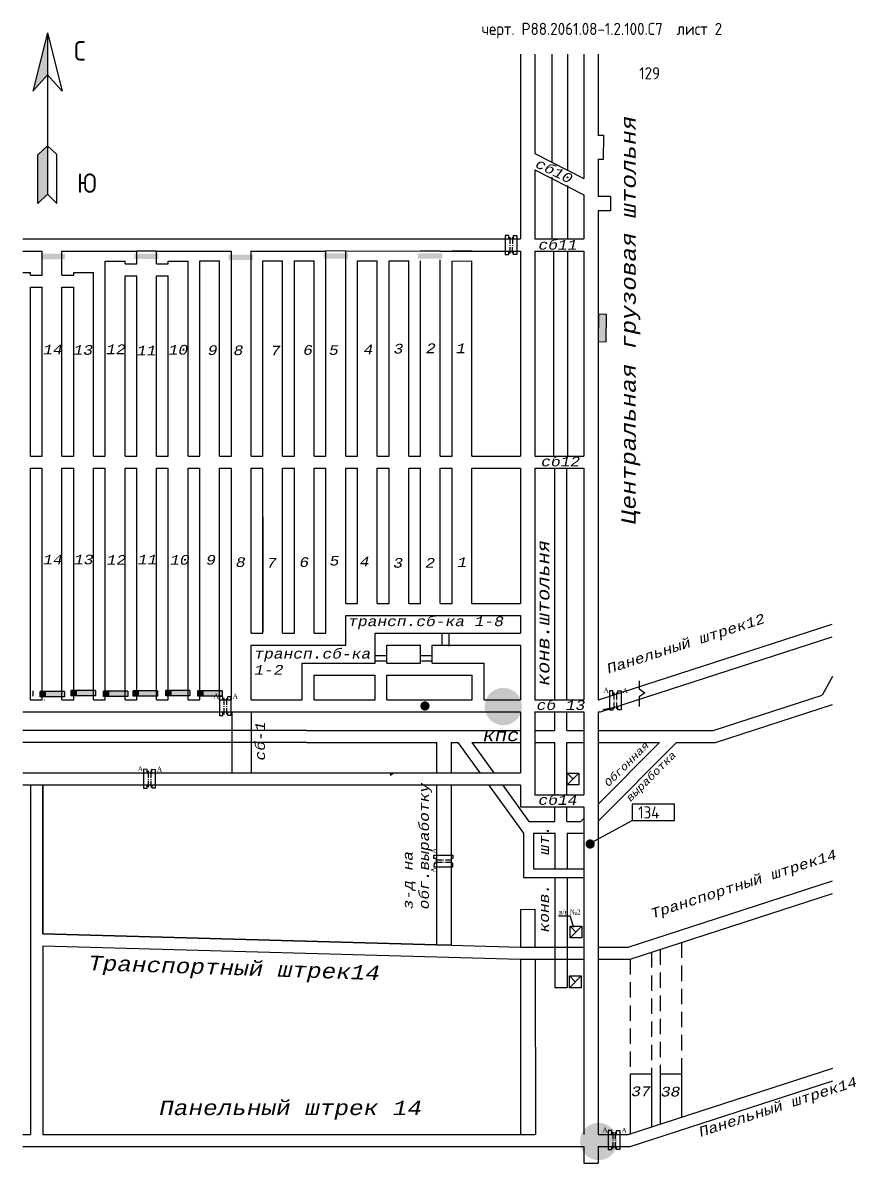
# Model space of a CAD drawing. Header units: millimetres. Extents: x 61 to 543, y 11 to 399.
# Drawn here: x 371.6 to 543.3, y 36.5 to 271.5 of the extents above; entities that cross this region are included whole.
import ezdxf

# ---------------------------------------------------------------- set-up
doc = ezdxf.new("R2010")
doc.units = ezdxf.units.MM
doc.linetypes.add('HIDDEN2', pattern=[4.7625, 3.175, -1.5875])
for name, color, linetype in [('вент.зак.г.', 7, 'Continuous'), ('ГВУ', 7, 'Continuous'), ('Замер_станция', 7, 'Continuous'), ('Знаки подземные', 7, 'Continuous'), ('Надписи', 7, 'Continuous'), ('План', 7, 'Continuous'), ('ППЗ двери', 7, 'Continuous'), ('Раскраска позиций ПЛА', 7, 'Continuous'), ('Трубопроводы', 7, 'Continuous'), ('Усл. Обозначения', 7, 'Continuous')]:
    doc.layers.add(name, color=color, linetype=linetype)
doc.layers.add('ФЗ вода', color=1, linetype='Continuous', lineweight=40)
doc.styles.get("Standard").update_dxf_attribs({"font": 'ISOCP.SHX'})
doc.styles.add('TXTRUS', font='TXTRUS.shx', dxfattribs={"height": 2})
doc.styles.add('Восстающие', font='times.ttf')

# ---------------------------------------------------------------- blocks, each defined once
blk = doc.blocks.new('Вент парус')
at = {"layer": 'Усл. Обозначения'}
for p, q in [((1113.71, 602.67), (1113.71, 601)), ((1113.71, 601), (1114.82, 600.17)), ((1114.82, 600.17), (1113.71, 599.34)), ((1113.71, 599.34), (1113.71, 597.39))]:
    blk.add_line(p, q, dxfattribs=at)

msp = doc.modelspace()

# ---------------------------------------------------------------- hatches: boundary and pattern name
at = {"layer": 'Раскраска позиций ПЛА', "lineweight": 30}
msp.add_hatch(color=256, dxfattribs=at).paths.add_polyline_path([(373.72, 257.46), (376.71, 260.85), (376.71, 269.45)])
at = {"layer": 'Раскраска позиций ПЛА', "lineweight": -2}
msp.add_hatch(color=256, dxfattribs=at).paths.add_polyline_path([(374.75, 234.31), (376.71, 236.26), (376.71, 246.2), (374.75, 244.38)])
at = {"layer": 'Раскраска позиций ПЛА'}
h = msp.add_hatch(color=72, dxfattribs=at)
h.paths.add_polyline_path([(380.36, 222.83), (380.36, 223.95), (379.04, 223.95), (379.04, 222.83)])
h.paths.add_polyline_path([(379.04, 222.83), (379.04, 223.95), (376.56, 223.95), (376.56, 222.83)])
h.paths.add_polyline_path([(376.56, 222.83), (376.56, 223.95), (375.36, 223.95), (375.36, 222.83)])
h = msp.add_hatch(color=72, dxfattribs=at)
h.paths.add_polyline_path([(379.04, 222.83), (379.04, 223.95), (376.56, 223.95), (376.56, 222.83)])
h.paths.add_polyline_path([(376.56, 222.83), (376.56, 223.95), (375.36, 223.95), (375.36, 222.83)])
h = msp.add_hatch(color=72, dxfattribs=at)
h.paths.add_polyline_path([(399.58, 222.87), (399.58, 223.98), (398.26, 223.98), (398.26, 222.87)])
h.paths.add_polyline_path([(398.26, 222.87), (398.26, 223.98), (395.77, 223.98), (395.77, 222.87)])
h.paths.add_polyline_path([(395.77, 222.87), (395.77, 223.98), (394.58, 223.98), (394.58, 222.87)])
h = msp.add_hatch(color=72, dxfattribs=at)
h.paths.add_polyline_path([(398.26, 222.87), (398.26, 223.98), (395.77, 223.98), (395.77, 222.87)])
h.paths.add_polyline_path([(395.77, 222.87), (395.77, 223.98), (394.58, 223.98), (394.58, 222.87)])
h = msp.add_hatch(color=72, dxfattribs=at)
h.paths.add_polyline_path([(419.02, 222.63), (419.02, 223.75), (417.7, 223.75), (417.7, 222.63)])
h.paths.add_polyline_path([(417.7, 222.63), (417.7, 223.75), (415.22, 223.75), (415.22, 222.63)])
h.paths.add_polyline_path([(415.22, 222.63), (415.22, 223.75), (414.02, 223.75), (414.02, 222.63)])
h = msp.add_hatch(color=72, dxfattribs=at)
h.paths.add_polyline_path([(417.7, 222.63), (417.7, 223.75), (415.22, 223.75), (415.22, 222.63)])
h.paths.add_polyline_path([(415.22, 222.63), (415.22, 223.75), (414.02, 223.75), (414.02, 222.63)])
h = msp.add_hatch(color=72, dxfattribs=at)
h.paths.add_polyline_path([(438.59, 222.94), (438.59, 224.05), (437.27, 224.05), (437.27, 222.94)])
h.paths.add_polyline_path([(437.27, 222.94), (437.27, 224.05), (434.78, 224.05), (434.78, 222.94)])
h.paths.add_polyline_path([(434.78, 222.94), (434.78, 224.05), (433.59, 224.05), (433.59, 222.94)])
h = msp.add_hatch(color=72, dxfattribs=at)
h.paths.add_polyline_path([(437.27, 222.94), (437.27, 224.05), (434.78, 224.05), (434.78, 222.94)])
h.paths.add_polyline_path([(434.78, 222.94), (434.78, 224.05), (433.59, 224.05), (433.59, 222.94)])
h = msp.add_hatch(color=72, dxfattribs=at)
h.paths.add_polyline_path([(458.04, 222.94), (458.04, 224.05), (456.72, 224.05), (456.72, 222.94)])
h.paths.add_polyline_path([(456.72, 222.94), (456.72, 224.05), (454.24, 224.05), (454.24, 222.94)])
h.paths.add_polyline_path([(454.24, 222.94), (454.24, 224.05), (453.04, 224.05), (453.04, 222.94)])
h = msp.add_hatch(color=72, dxfattribs=at)
h.paths.add_polyline_path([(456.72, 222.94), (456.72, 224.05), (454.24, 224.05), (454.24, 222.94)])
h.paths.add_polyline_path([(454.24, 222.94), (454.24, 224.05), (453.04, 224.05), (453.04, 222.94)])
h = msp.add_hatch(color=72, dxfattribs=at)
h.paths.add_polyline_path([(386.61, 132.86), (386.61, 133.97), (385.29, 133.97), (385.29, 132.86)])
h.paths.add_polyline_path([(385.29, 132.86), (385.29, 133.97), (382.81, 133.97), (382.81, 132.86)])
h.paths.add_polyline_path([(382.81, 132.86), (382.81, 133.97), (381.61, 133.97), (381.61, 132.86)])
h = msp.add_hatch(color=72, dxfattribs=at)
h.paths.add_polyline_path([(385.29, 132.86), (385.29, 133.97), (382.81, 133.97), (382.81, 132.86)])
h.paths.add_polyline_path([(382.81, 132.86), (382.81, 133.97), (381.61, 133.97), (381.61, 132.86)])
for color, points in [(72, [(382.81, 132.86), (382.81, 133.97), (381.61, 133.97), (381.61, 132.86)]), (72, [(402.27, 132.86), (402.27, 133.97), (401.07, 133.97), (401.07, 132.86)]), (72, [(376.39, 132.64), (376.39, 133.75), (375.19, 133.75), (375.19, 132.64)]), (72, [(389.48, 132.67), (389.48, 133.78), (388.28, 133.78), (388.28, 132.67)]), (72, [(395.6, 132.77), (395.6, 133.88), (394.4, 133.88), (394.4, 132.77)]), (72, [(408.88, 132.75), (408.88, 133.86), (407.69, 133.86), (407.69, 132.75)]), (111, [(448.07, 116.96), (447.27, 116.96), (447.29, 116.49)])]:
    msp.add_hatch(color=color, dxfattribs=at).paths.add_polyline_path(points)
h = msp.add_hatch(color=72, dxfattribs=at)
h.paths.add_polyline_path([(406.07, 132.86), (406.07, 133.97), (404.75, 133.97), (404.75, 132.86)])
h.paths.add_polyline_path([(404.75, 132.86), (404.75, 133.97), (402.27, 133.97), (402.27, 132.86)])
h.paths.add_polyline_path([(402.27, 132.86), (402.27, 133.97), (401.07, 133.97), (401.07, 132.86)])
h = msp.add_hatch(color=72, dxfattribs=at)
h.paths.add_polyline_path([(404.75, 132.86), (404.75, 133.97), (402.27, 133.97), (402.27, 132.86)])
h.paths.add_polyline_path([(402.27, 132.86), (402.27, 133.97), (401.07, 133.97), (401.07, 132.86)])
h = msp.add_hatch(color=72, dxfattribs=at)
h.paths.add_polyline_path([(380.19, 132.64), (380.19, 133.75), (378.87, 133.75), (378.87, 132.64)])
h.paths.add_polyline_path([(378.87, 132.64), (378.87, 133.75), (376.39, 133.75), (376.39, 132.64)])
h.paths.add_polyline_path([(376.39, 132.64), (376.39, 133.75), (375.19, 133.75), (375.19, 132.64)])
h = msp.add_hatch(color=72, dxfattribs=at)
h.paths.add_polyline_path([(378.87, 132.64), (378.87, 133.75), (376.39, 133.75), (376.39, 132.64)])
h.paths.add_polyline_path([(376.39, 132.64), (376.39, 133.75), (375.19, 133.75), (375.19, 132.64)])
h = msp.add_hatch(color=72, dxfattribs=at)
h.paths.add_polyline_path([(393.28, 132.67), (393.28, 133.78), (391.96, 133.78), (391.96, 132.67)])
h.paths.add_polyline_path([(391.96, 132.67), (391.96, 133.78), (389.48, 133.78), (389.48, 132.67)])
h.paths.add_polyline_path([(389.48, 132.67), (389.48, 133.78), (388.28, 133.78), (388.28, 132.67)])
h = msp.add_hatch(color=72, dxfattribs=at)
h.paths.add_polyline_path([(391.96, 132.67), (391.96, 133.78), (389.48, 133.78), (389.48, 132.67)])
h.paths.add_polyline_path([(389.48, 132.67), (389.48, 133.78), (388.28, 133.78), (388.28, 132.67)])
h = msp.add_hatch(color=72, dxfattribs=at)
h.paths.add_polyline_path([(399.4, 132.77), (399.4, 133.88), (398.08, 133.88), (398.08, 132.77)])
h.paths.add_polyline_path([(398.08, 132.77), (398.08, 133.88), (395.6, 133.88), (395.6, 132.77)])
h.paths.add_polyline_path([(395.6, 132.77), (395.6, 133.88), (394.4, 133.88), (394.4, 132.77)])
h = msp.add_hatch(color=72, dxfattribs=at)
h.paths.add_polyline_path([(398.08, 132.77), (398.08, 133.88), (395.6, 133.88), (395.6, 132.77)])
h.paths.add_polyline_path([(395.6, 132.77), (395.6, 133.88), (394.4, 133.88), (394.4, 132.77)])
h = msp.add_hatch(color=72, dxfattribs=at)
h.paths.add_polyline_path([(412.69, 132.75), (412.69, 133.86), (411.37, 133.86), (411.37, 132.75)])
h.paths.add_polyline_path([(411.37, 132.75), (411.37, 133.86), (408.88, 133.86), (408.88, 132.75)])
h.paths.add_polyline_path([(408.88, 132.75), (408.88, 133.86), (407.69, 133.86), (407.69, 132.75)])
h = msp.add_hatch(color=72, dxfattribs=at)
h.paths.add_polyline_path([(411.37, 132.75), (411.37, 133.86), (408.88, 133.86), (408.88, 132.75)])
h.paths.add_polyline_path([(408.88, 132.75), (408.88, 133.86), (407.69, 133.86), (407.69, 132.75)])
at = {"layer": 'Усл. Обозначения'}
h = msp.add_hatch(color=72, dxfattribs=at)
h.paths.add_polyline_path([(491.92, 211.42), (490.22, 211.44), (490.17, 205.98), (491.87, 205.96)], flags=16)
h.paths.add_polyline_path([(482.42, 146.19), (483.21, 227.84), (493.81, 227.74), (493.01, 146.08)], flags=9)
at = {"layer": 'ФЗ вода'}
h = msp.add_hatch(color=0, dxfattribs=at)
edge = h.paths.add_edge_path()
edge.add_arc((470.62, 130.63), 3.85, 0, 360)
h = msp.add_hatch(color=0, dxfattribs=at)
edge = h.paths.add_edge_path()
edge.add_arc((454.48, 130.75), 0.962, 0, 360)
h = msp.add_hatch(color=0, dxfattribs=at)
edge = h.paths.add_edge_path()
edge.add_arc((488.51, 102.3), 0.962, 0, 360)
h = msp.add_hatch(color=0, dxfattribs=at)
edge = h.paths.add_edge_path()
edge.add_arc((490.26, 40.99), 3.85, 0, 360)

# ---------------------------------------------------------------- linework, layer by layer
msp.add_lwpolyline([(497.18, 107.13), (505.89, 107.13), (505.89, 110.48), (497.18, 110.48)], close=True)
at = {"layer": 'вент.зак.г.'}
msp.add_line((488.95, 102.67), (497.18, 107.13), dxfattribs=at)
at = {"layer": 'Знаки подземные'}
for p, q in [((373.73, 133.87), (373.73, 132.76)), ((380.19, 133.74), (375.19, 133.74)), ((375.19, 132.63), (375.19, 133.74)), ((380.19, 132.63), (375.19, 132.63)), ((380.19, 133.74), (380.19, 132.63)), ((386.61, 133.96), (381.61, 133.96)), ((381.61, 132.85), (381.61, 133.96)), ((386.61, 132.85), (381.61, 132.85)), ((386.61, 133.96), (386.61, 132.85)), ((393.28, 133.78), (388.28, 133.78)), ((388.28, 132.67), (388.28, 133.78)), ((393.28, 132.67), (388.28, 132.67)), ((393.28, 133.78), (393.28, 132.67)), ((399.4, 133.87), (394.4, 133.87)), ((394.4, 132.76), (394.4, 133.87)), ((399.4, 132.76), (394.4, 132.76)), ((399.4, 133.87), (399.4, 132.76)), ((406.07, 133.96), (401.07, 133.96)), ((401.07, 132.85), (401.07, 133.96)), ((406.07, 132.85), (401.07, 132.85)), ((406.07, 133.96), (406.07, 132.85)), ((412.69, 133.85), (407.69, 133.85)), ((407.69, 132.74), (407.69, 133.85)), ((412.69, 132.74), (407.69, 132.74)), ((412.69, 133.85), (412.69, 132.74))]:
    msp.add_line(p, q, dxfattribs=at)
at = {"layer": 'Знаки подземные', "color": 5}
msp.add_line((414.67, 118.07), (414.67, 116.96), dxfattribs=at)
at = {"layer": 'Знаки подземные', "color": 0}
msp.add_line((414.67, 118.07), (414.67, 116.96), dxfattribs=at)
at = {"layer": 'План', "color": 0}
for p, q in [((474.15, 265.06), (474.14, 226.99)), ((477.1, 265.06), (477.1, 244.6)), ((487.2, 265.06), (487.2, 239.49)), ((490.14, 265.06), (490.14, 248.36)), ((477.11, 241.23), (477.1, 226.99)), ((487.19, 236.12), (487.2, 226.99)), ((492.73, 235.75), (490.14, 235.75)), ((492.73, 232.82), (490.14, 232.82)), ((490.14, 232.82), (490.14, 210.02)), ((474.14, 224.5), (474.14, 182.23)), ((477.1, 224.5), (477.1, 182.23)), ((487.2, 224.5), (487.2, 182.23)), ((490.14, 207.45), (490.15, 132.01)), ((474.15, 179.74), (474.14, 151.89)), ((477.1, 179.75), (477.1, 132.01)), ((487.21, 179.75), (487.19, 132.01)), ((474.14, 149.4), (474.14, 145.78)), ((474.14, 143.29), (474.14, 132.01)), ((418.67, 132.01), (429.2, 132.01)), ((431.63, 132.01), (444.19, 132.01)), ((446.62, 132.01), (464.22, 132.01)), ((371.64, 129.52), (474.16, 129.52)), ((474.16, 129.52), (474.16, 116.96)), ((477.1, 129.52), (477.1, 112.42)), ((487.21, 129.52), (487.21, 112.42)), ((490.15, 129.52), (490.15, 81.05)), ((430.12, 125.69), (371.64, 125.69)), ((430.12, 125.69), (474.16, 125.7)), ((430.12, 123.23), (371.64, 123.19)), ((430.12, 123.23), (456.86, 123.23)), ((371.64, 116.96), (474.16, 116.96)), ((371.64, 114.47), (373.27, 114.47)), ((375.71, 114.47), (474.16, 114.47)), ((474.16, 114.47), (474.16, 109.96)), ((487.21, 109.96), (487.21, 97.15)), ((487.21, 95.41), (487.21, 81.05)), ((487.21, 78.56), (487.21, 42.44)), ((490.15, 78.56), (490.15, 42.44)), ((487.21, 39.96), (487.22, 36.52)), ((490.15, 39.96), (490.16, 36.54))]:
    msp.add_line(p, q, dxfattribs=at)
at = {"layer": 'План'}
for p, q in [((480.62, 265.06), (480.62, 242.81)), ((483.83, 265.06), (483.83, 241.19)), ((477.1, 244.6), (487.18, 239.49)), ((490.14, 243.36), (490.14, 235.75)), ((477.11, 241.23), (487.19, 236.12)), ((480.62, 239.71), (480.62, 227.07)), ((483.81, 238), (483.81, 226.86)), ((492.73, 235.75), (492.73, 232.82)), ((371.64, 226.99), (474.14, 226.99)), ((477.1, 226.99), (487.2, 226.99)), ((371.64, 224.51), (375.63, 224.51)), ((375.63, 219.53), (375.63, 224.51)), ((379.7, 219.53), (379.7, 224.5)), ((379.7, 224.5), (395.12, 224.5)), ((395.12, 221.9), (395.12, 224.5)), ((399.18, 221.9), (399.18, 224.5)), ((399.18, 224.5), (414.6, 224.5)), ((414.6, 182.23), (414.6, 224.5)), ((418.67, 182.23), (418.67, 224.52)), ((418.67, 224.5), (434.09, 224.5)), ((434.09, 182.23), (434.09, 224.52)), ((438.15, 182.23), (438.15, 224.52)), ((438.15, 224.5), (453.57, 224.52)), ((457.64, 224.5), (460.07, 224.5)), ((464.13, 224.5), (474.14, 224.5)), ((477.1, 224.5), (487.2, 224.5)), ((481.05, 182.25), (481.05, 224.5)), ((483.87, 224.5), (483.87, 198.05)), ((388.62, 222.43), (392.69, 222.43)), ((388.62, 221.9), (388.62, 222.43)), ((388.62, 182.23), (388.62, 221.9)), ((392.69, 221.9), (392.69, 222.43)), ((392.69, 221.9), (395.12, 221.9)), ((399.18, 221.9), (401.61, 221.9)), ((401.61, 222.43), (405.68, 222.43)), ((401.61, 221.9), (401.61, 222.43)), ((405.68, 221.9), (405.68, 222.43)), ((405.68, 182.23), (405.68, 221.9)), ((408.11, 182.23), (408.11, 222.46)), ((408.11, 222.46), (412.17, 222.46)), ((412.17, 182.23), (412.17, 222.46)), ((421.1, 182.23), (421.1, 222.46)), ((421.1, 222.46), (425.16, 222.46)), ((425.16, 182.23), (425.16, 222.46)), ((427.59, 182.23), (427.59, 222.46)), ((427.59, 222.46), (431.66, 222.46)), ((431.66, 182.23), (431.66, 222.46)), ((440.58, 182.23), (440.58, 222.46)), ((440.58, 222.46), (444.65, 222.46)), ((444.65, 182.23), (444.65, 222.46)), ((447.08, 182.23), (447.08, 222.46)), ((447.08, 222.46), (451.14, 222.46)), ((451.14, 182.23), (451.14, 222.46)), ((453.57, 182.23), (453.57, 222.46)), ((457.64, 182.23), (457.64, 222.72)), ((460.07, 182.23), (460.07, 222.41)), ((464.13, 182.23), (464.13, 222.46)), ((371.64, 220.06), (373.2, 220.06)), ((373.2, 219.53), (373.2, 220.06)), ((373.2, 219.53), (375.63, 219.53)), ((379.7, 219.53), (382.12, 219.53)), ((382.12, 220.07), (386.18, 220.07)), ((382.12, 219.54), (382.12, 220.07)), ((386.18, 219.54), (386.18, 220.07)), ((386.19, 182.23), (386.19, 219.52)), ((392.69, 182.23), (392.69, 219.43)), ((392.69, 219.42), (395.12, 219.42)), ((395.12, 182.23), (395.12, 219.42)), ((399.18, 182.23), (399.18, 219.42)), ((399.18, 219.42), (401.61, 219.42)), ((401.61, 182.23), (401.61, 219.43)), ((373.2, 217.05), (375.63, 217.05)), ((373.2, 182.23), (373.2, 217.05)), ((375.63, 182.23), (375.63, 217.05)), ((379.7, 217.05), (382.13, 217.05)), ((379.7, 182.23), (379.7, 217.05)), ((382.13, 182.23), (382.13, 217.05)), ((483.87, 198.05), (483.87, 182.09)), ((373.2, 182.23), (375.63, 182.23)), ((379.7, 182.23), (382.13, 182.23)), ((386.19, 182.23), (388.62, 182.23)), ((392.69, 182.23), (395.12, 182.23)), ((399.18, 182.23), (401.61, 182.23)), ((405.68, 182.23), (408.11, 182.23)), ((412.17, 182.23), (414.6, 182.23)), ((418.67, 182.23), (421.1, 182.23)), ((425.16, 182.23), (427.6, 182.23)), ((431.66, 182.23), (434.09, 182.23)), ((438.15, 182.23), (440.58, 182.23)), ((444.65, 182.23), (447.08, 182.23)), ((451.14, 182.23), (453.59, 182.23)), ((457.64, 182.23), (460.07, 182.23)), ((464.13, 182.23), (474.14, 182.23)), ((477.09, 182.23), (487.19, 182.23)), ((373.2, 132.01), (373.2, 179.75)), ((373.2, 179.75), (375.63, 179.75)), ((375.63, 132.01), (375.63, 179.75)), ((379.7, 132.01), (379.7, 179.75)), ((379.7, 179.75), (382.13, 179.75)), ((382.13, 132.01), (382.13, 179.75)), ((386.19, 132.01), (386.19, 179.75)), ((386.19, 179.75), (388.62, 179.75)), ((388.62, 132.01), (388.62, 179.75)), ((392.69, 132.01), (392.69, 179.75)), ((392.69, 179.75), (395.12, 179.75)), ((395.12, 132.01), (395.12, 179.75)), ((399.18, 132.01), (399.18, 179.75)), ((399.18, 179.75), (401.61, 179.75)), ((401.61, 132.01), (401.61, 179.75)), ((405.68, 132.01), (405.68, 179.75)), ((405.68, 179.75), (408.11, 179.75)), ((408.11, 132.01), (408.11, 179.75)), ((412.17, 132.01), (412.17, 179.75)), ((412.17, 179.75), (414.6, 179.75)), ((414.6, 132.01), (414.6, 179.75)), ((418.67, 145.78), (418.67, 179.75)), ((418.67, 179.75), (421.1, 179.75)), ((421.1, 145.78), (421.1, 179.75)), ((425.16, 145.78), (425.16, 179.75)), ((425.16, 179.75), (427.6, 179.75)), ((427.59, 145.78), (427.59, 179.75)), ((431.66, 145.78), (431.66, 179.75)), ((431.66, 179.75), (434.09, 179.75)), ((434.09, 145.78), (434.09, 179.75)), ((438.15, 151.89), (438.15, 179.75)), ((438.15, 179.75), (440.58, 179.75)), ((440.58, 151.89), (440.58, 179.75)), ((444.65, 151.89), (444.65, 179.75)), ((444.65, 179.75), (447.1, 179.75)), ((447.08, 151.89), (447.08, 179.75)), ((451.14, 151.89), (451.14, 179.75)), ((451.14, 179.75), (453.57, 179.75)), ((453.57, 151.89), (453.57, 179.75)), ((457.64, 151.89), (457.64, 179.75)), ((457.64, 179.75), (460.07, 179.75)), ((460.07, 151.89), (460.07, 179.75)), ((464.13, 151.89), (464.13, 179.75)), ((464.13, 179.75), (474.16, 179.75)), ((477.09, 179.75), (487.21, 179.75)), ((481.2, 152.92), (481.2, 179.84)), ((483.7, 153.02), (483.7, 179.84)), ((481.2, 132.1), (481.2, 152.92)), ((483.7, 131.89), (483.7, 153.02)), ((438.16, 151.89), (440.58, 151.89)), ((444.65, 151.89), (447.08, 151.89)), ((451.14, 151.89), (453.57, 151.89)), ((457.64, 151.89), (460.07, 151.89)), ((464.13, 151.89), (474.14, 151.89)), ((438.16, 149.4), (474.14, 149.4)), ((438.16, 143.29), (438.16, 149.4)), ((418.67, 145.78), (421.1, 145.78)), ((425.16, 145.78), (427.59, 145.78)), ((431.66, 145.78), (434.09, 145.78)), ((444.19, 145.78), (474.14, 145.78)), ((444.19, 139.57), (444.19, 145.78)), ((490.23, 132.01), (538.38, 147.64)), ((490.64, 129.52), (538.39, 145.02)), ((418.67, 143.29), (438.16, 143.29)), ((418.67, 132.01), (418.67, 143.29)), ((446.62, 143.29), (453.56, 143.29)), ((446.62, 139.57), (446.62, 143.29)), ((453.56, 139.57), (453.56, 143.29)), ((455.99, 139.57), (455.99, 143.29)), ((455.99, 143.29), (474.14, 143.29)), ((429.2, 132.01), (429.2, 139.57)), ((429.2, 139.57), (444.19, 139.57)), ((446.62, 139.57), (453.56, 139.57)), ((455.99, 139.57), (466.65, 139.57)), ((466.65, 132.01), (466.65, 139.57)), ((431.63, 132.01), (431.63, 137.08)), ((431.63, 137.08), (444.19, 137.08)), ((444.19, 132.01), (444.19, 137.08)), ((446.62, 132.01), (446.62, 137.08)), ((446.62, 137.08), (464.22, 137.08)), ((464.22, 132.01), (464.22, 137.08)), ((538.4, 136.82), (536.3, 132.98)), ((373.2, 132.01), (375.63, 132.01)), ((376.06, 132.01), (376.07, 132.01)), ((379.7, 132.01), (382.13, 132.01)), ((386.19, 132.01), (388.62, 132.01)), ((392.69, 132.01), (395.12, 132.01)), ((399.18, 132.01), (401.61, 132.01)), ((405.68, 132.01), (408.11, 132.01)), ((412.17, 132.01), (414.6, 132.01)), ((466.65, 132.01), (474.14, 132.01)), ((477.1, 132.01), (487.19, 132.01)), ((490.15, 132.01), (490.23, 132.01)), ((513.87, 125.7), (536.3, 132.98)), ((477.1, 129.52), (481.22, 129.52)), ((481.22, 125.7), (481.22, 129.52)), ((483.69, 129.52), (487.21, 129.52)), ((483.69, 125.7), (483.69, 129.52)), ((490.15, 129.52), (490.64, 129.52)), ((514.33, 123.23), (538.4, 131.05)), ((477.1, 125.7), (481.22, 125.7)), ((483.69, 125.7), (487.21, 125.7)), ((490.15, 125.7), (513.87, 125.7)), ((456.83, 123.28), (456.83, 116.94)), ((459.9, 123.23), (461.23, 123.23)), ((459.91, 123.28), (459.91, 116.95)), ((461.23, 123.23), (465.77, 116.96)), ((464.13, 123.23), (468.67, 116.96)), ((464.13, 123.23), (474.16, 123.23)), ((477.1, 123.23), (481.22, 123.23)), ((481.23, 112.42), (481.22, 123.23)), ((483.69, 123.23), (487.21, 123.23)), ((483.69, 112.42), (483.69, 123.23)), ((490.15, 123.23), (502.77, 123.23)), ((506.27, 123.23), (490.15, 107.03)), ((502.77, 123.23), (490.15, 110.54)), ((506.27, 123.23), (514.33, 123.23)), ((373.2, 114.47), (373.2, 83.89)), ((373.2, 114.47), (373.2, 83.89)), ((375.74, 114.47), (375.74, 83.82)), ((375.74, 83.82), (375.74, 114.47)), ((456.83, 114.42), (456.83, 114.48)), ((456.83, 114.42), (456.83, 81.54)), ((459.91, 114.42), (459.91, 114.48)), ((459.91, 114.42), (459.91, 81.54)), ((467.57, 114.47), (474.78, 104.5)), ((470.46, 114.47), (475.9, 106.95)), ((477.1, 112.42), (487.21, 112.42)), ((474.16, 109.96), (487.21, 109.96)), ((481.23, 106.96), (481.23, 109.96)), ((483.69, 106.96), (483.69, 109.96)), ((487.21, 109.96), (487.21, 81.05)), ((475.9, 106.96), (481.23, 106.96)), ((483.69, 106.96), (486.58, 106.96)), ((487.21, 107.59), (486.58, 106.96)), ((490.15, 107.03), (490.15, 81.05)), ((474.78, 104.5), (474.8, 104.5)), ((474.78, 104.5), (474.78, 95.38)), ((476.79, 104.5), (481.34, 104.5)), ((476.81, 104.55), (476.81, 97.18)), ((483.71, 104.5), (487.21, 104.5)), ((476.81, 97.18), (487.21, 97.18)), ((487.21, 97.18), (487.21, 95.38)), ((474.78, 95.38), (487.26, 95.38)), ((496.33, 81.05), (538.45, 94.72)), ((496.73, 78.56), (538.46, 92.1)), ((474.14, 88.83), (477.09, 88.84)), ((474.14, 88.83), (474.14, 81.05)), ((477.09, 88.84), (477.09, 81.05)), ((373.2, 83.89), (373.2, 81.41)), ((375.74, 83.82), (456.92, 81.53)), ((456.92, 81.53), (375.74, 83.82)), ((373.2, 81.41), (373.2, 42.43)), ((375.74, 81.33), (474.16, 78.56)), ((375.74, 81.33), (375.74, 42.43)), ((375.74, 81.33), (375.74, 63.28)), ((456.92, 81.53), (459.89, 81.49)), ((459.91, 81.54), (459.88, 81.45)), ((459.88, 81.45), (474.14, 81.05)), ((474.14, 81.05), (487.21, 81.05)), ((487.21, 81.05), (487.21, 78.56)), ((490.15, 81.05), (496.33, 81.05)), ((490.15, 81.05), (490.15, 78.56)), ((474.16, 78.56), (487.21, 78.56)), ((474.17, 78.56), (474.17, 42.47)), ((477.19, 78.56), (477.28, 42.46)), ((487.21, 78.56), (487.21, 52.44)), ((490.15, 78.56), (496.73, 78.56)), ((490.15, 78.56), (490.15, 42.44)), ((496.33, 42.44), (538.5, 56.13)), ((496.73, 39.96), (538.51, 53.51)), ((371.64, 42.43), (373.2, 42.43)), ((375.74, 42.43), (477.21, 42.44)), ((490.15, 42.44), (496.33, 42.44)), ((371.64, 39.96), (487.21, 39.96)), ((490.15, 39.96), (496.73, 39.96))]:
    msp.add_line(p, q, dxfattribs=at)
at = {"layer": 'План', "linetype": 'HIDDEN2'}
for p, q in [((501.12, 79.99), (501.12, 54.93)), ((502.96, 80.58), (502.94, 54.93)), ((507.33, 82), (507.33, 54.94)), ((496.75, 78.57), (496.75, 54.92))]:
    msp.add_line(p, q, dxfattribs=at)
at = {"layer": 'План'}
for points in [[(483.79, 116.91), (486.21, 116.91), (486.21, 114.48), (483.79, 114.48)], [(484.38, 85.38), (486.8, 85.38), (486.8, 82.96), (484.38, 82.96)], [(484.25, 75.12), (486.67, 75.12), (486.67, 72.69), (484.25, 72.69)]]:
    msp.add_lwpolyline(points, close=True, dxfattribs=at)
at = {"layer": 'ППЗ двери'}
for p, q in [((457.95, 145.82), (457.95, 143.21)), ((459.4, 145.82), (459.4, 143.06)), ((444.15, 141.18), (446.62, 141.18)), ((453.59, 141.18), (456.06, 141.18)), ((444.3, 140.02), (446.62, 140.02)), ((453.74, 140.02), (455.91, 140.02))]:
    msp.add_line(p, q, dxfattribs=at)
at = {"layer": 'Раскраска позиций ПЛА', "lineweight": 30}
for p, q in [((376.71, 269.45), (373.72, 257.46)), ((376.71, 269.45), (376.71, 236.26)), ((376.71, 269.45), (379.72, 257.46)), ((373.72, 257.46), (376.7, 260.83)), ((376.7, 260.83), (379.72, 257.46)), ((471.74, 227.72), (471.02, 227.72)), ((471.74, 226.99), (471.74, 227.72)), ((412.86, 132.7), (412.13, 132.71)), ((412.86, 132.01), (412.86, 132.7)), ((493.21, 133.86), (492.48, 133.87)), ((493.21, 132.97), (493.21, 133.86)), ((397.25, 117.68), (396.52, 117.69)), ((397.25, 116.96), (397.25, 117.68)), ((456.35, 98.34), (456.34, 97.62)), ((456.83, 98.34), (456.35, 98.34)), ((492.95, 43.24), (492.23, 43.24)), ((492.95, 42.44), (492.95, 43.24))]:
    msp.add_line(p, q, dxfattribs=at)
at = {"layer": 'Раскраска позиций ПЛА', "lineweight": -2}
for p, q in [((374.78, 244.41), (376.71, 246.2)), ((376.71, 246.2), (378.67, 244.4)), ((374.75, 234.31), (374.75, 244.38)), ((378.67, 234.29), (378.67, 244.4)), ((376.71, 236.26), (374.75, 234.31)), ((376.71, 236.26), (378.67, 234.29)), ((458.32, 99.07), (458.38, 99.07)), ((458.35, 98.53), (458.42, 98.53)), ((460.25, 98.35), (459.9, 98.35)), ((484.41, 87.43), (481.98, 87.4)), ((485.16, 85.1), (484.41, 87.43)), ((483.75, 81.05), (487.21, 81.05)), ((496.75, 54.92), (501.12, 54.93)), ((496.75, 54.92), (496.75, 42.44)), ((501.12, 54.93), (501.12, 44)), ((502.94, 54.93), (502.93, 44.58)), ((502.94, 54.93), (507.33, 54.94)), ((507.33, 54.94), (507.33, 46.01)), ((487.22, 36.52), (490.16, 36.54))]:
    msp.add_line(p, q, dxfattribs=at)
at = {"layer": 'Раскраска позиций ПЛА'}
for p, q in [((471.02, 227.72), (471.02, 223.81)), ((471.93, 227.39), (471.93, 225.97)), ((471.93, 225.7), (471.93, 225.59)), ((472.48, 227.4), (472.48, 225.97)), ((472.48, 225.7), (472.48, 225.58)), ((472.73, 226.99), (472.73, 227.72)), ((472.73, 227.72), (473.41, 227.72)), ((473.41, 227.72), (473.41, 223.82)), ((453.57, 224.52), (457.64, 224.5)), ((460.07, 224.5), (464.13, 224.5)), ((471.02, 223.81), (471.75, 223.82)), ((471.75, 223.82), (471.75, 224.5)), ((471.93, 225.33), (471.93, 224.03)), ((472.47, 225.33), (472.47, 224.05)), ((472.74, 223.82), (472.74, 224.5)), ((473.41, 223.82), (472.74, 223.82)), ((460.07, 222.41), (464.13, 222.46)), ((412.13, 132.71), (412.13, 128.8)), ((413.05, 132.38), (413.05, 130.96)), ((413.59, 132.39), (413.59, 130.96)), ((413.85, 132.01), (413.85, 132.71)), ((413.85, 132.71), (414.52, 132.7)), ((414.52, 132.7), (414.52, 128.8)), ((481.2, 132.1), (481.2, 131.97)), ((492.48, 133.87), (492.48, 129.96)), ((493.4, 133.53), (493.4, 132.11)), ((493.4, 131.84), (493.4, 131.73)), ((493.94, 133.54), (493.94, 132.11)), ((493.94, 131.84), (493.94, 131.73)), ((494.2, 133.29), (494.2, 133.87)), ((494.2, 133.87), (494.87, 133.86)), ((494.87, 133.86), (494.87, 129.96)), ((412.87, 128.8), (412.87, 129.52)), ((413.05, 130.69), (413.05, 130.57)), ((413.05, 130.32), (413.05, 129.01)), ((413.59, 130.69), (413.59, 130.57)), ((413.59, 130.32), (413.59, 129.04)), ((413.86, 128.8), (413.86, 129.52)), ((481.22, 129.52), (483.69, 129.52)), ((491.14, 130.01), (493.57, 130.48)), ((492.48, 129.96), (493.22, 129.96)), ((493.22, 129.96), (493.22, 130.36)), ((493.4, 131.47), (493.4, 130.17)), ((493.94, 131.47), (493.94, 130.19)), ((494.21, 129.96), (494.21, 130.68)), ((494.87, 129.96), (494.21, 129.96)), ((412.13, 128.8), (412.87, 128.8)), ((414.52, 128.8), (413.86, 128.8)), ((396.52, 117.69), (396.52, 113.78)), ((398.24, 116.96), (398.24, 117.69)), ((398.24, 117.69), (398.91, 117.68)), ((398.91, 117.68), (398.91, 113.78)), ((397.44, 117.35), (397.44, 115.93)), ((397.44, 115.66), (397.44, 115.55)), ((397.44, 115.29), (397.44, 113.99)), ((397.98, 117.36), (397.98, 115.93)), ((397.98, 115.66), (397.98, 115.55)), ((397.98, 115.29), (397.98, 114.01)), ((486.21, 116.91), (483.78, 114.47)), ((483.8, 116.9), (484.99, 115.68)), ((396.52, 113.78), (397.26, 113.78)), ((397.26, 113.78), (397.26, 114.47)), ((398.25, 113.78), (398.25, 114.47)), ((398.91, 113.78), (398.25, 113.78)), ((484.69, 114.56), (484.7, 114.56)), ((481.21, 104.58), (481.21, 97.15)), ((483.75, 104.58), (483.75, 97.14)), ((456.34, 99.33), (456.34, 100.01)), ((456.34, 100.01), (460.25, 100.01)), ((456.82, 99.33), (456.34, 99.33)), ((456.66, 99.07), (458.09, 99.07)), ((458.73, 99.07), (460.01, 99.07)), ((460.24, 99.34), (459.9, 99.34)), ((460.25, 100.01), (460.24, 99.34)), ((456.34, 97.62), (460.25, 97.62)), ((456.67, 98.53), (458.09, 98.53)), ((458.73, 98.53), (460.03, 98.53)), ((460.25, 97.62), (460.25, 98.35)), ((481.21, 95.4), (481.21, 72.71)), ((483.75, 95.42), (483.75, 72.71)), ((486.8, 85.38), (484.37, 82.95)), ((484.39, 85.37), (485.58, 84.16)), ((486.68, 75.12), (484.24, 72.68)), ((484.26, 75.11), (485.45, 73.89)), ((492.23, 43.24), (492.23, 39.33)), ((493.15, 42.91), (493.15, 41.49)), ((493.69, 42.92), (493.69, 41.49)), ((493.94, 42.44), (493.94, 43.24)), ((493.94, 43.24), (494.62, 43.24)), ((494.62, 43.24), (494.62, 39.34)), ((492.96, 39.34), (492.96, 39.96)), ((493.15, 41.22), (493.15, 41.11)), ((493.15, 40.85), (493.15, 39.55)), ((493.69, 41.22), (493.69, 41.1)), ((493.69, 40.85), (493.69, 39.57)), ((493.96, 39.34), (493.96, 39.96)), ((492.23, 39.33), (492.96, 39.34)), ((494.62, 39.34), (493.96, 39.34))]:
    msp.add_line(p, q, dxfattribs=at)
at = {"layer": 'Раскраска позиций ПЛА', "color": 111}
for p, q in [((399.18, 224.5), (395.12, 224.5)), ((438.15, 224.5), (434.09, 224.52)), ((457.64, 224.5), (453.57, 224.52)), ((464.13, 224.5), (460.07, 224.5)), ((447.29, 116.49), (448.08, 116.96)), ((373.27, 114.47), (375.71, 114.47))]:
    msp.add_line(p, q, dxfattribs=at)
at = {"layer": 'Раскраска позиций ПЛА', "color": 21}
for p, q in [((490.14, 210.02), (490.14, 207.45)), ((477.05, 132.04), (477.05, 132.04)), ((481.22, 129.52), (483.69, 129.52)), ((487.21, 81.05), (487.21, 78.56)), ((490.15, 81.05), (490.15, 78.56))]:
    msp.add_line(p, q, dxfattribs=at)
at = {"layer": 'Раскраска позиций ПЛА', "color": 2}
msp.add_line((457.68, 162.76), (457.57, 162.76), dxfattribs=at)
at = {"layer": 'Раскраска позиций ПЛА', "color": 0}
for p, q in [((414.67, 129.57), (414.67, 116.95)), ((418.66, 129.56), (418.66, 116.94)), ((481.21, 72.71), (483.75, 72.71))]:
    msp.add_line(p, q, dxfattribs=at)
at = {"layer": 'Раскраска позиций ПЛА', "color": 151}
msp.add_line((487.21, 81.05), (487.21, 78.56), dxfattribs=at)
at = {"layer": 'Раскраска позиций ПЛА'}
msp.add_lwpolyline([(490.21, 211.47), (490.15, 205.85), (491.84, 205.83), (491.89, 211.46)], close=True, dxfattribs=at)
at = {"layer": 'Трубопроводы'}
msp.add_line((421.1, 169.73), (421.1, 146.09), dxfattribs=at)
at = {"layer": 'Усл. Обозначения'}
for p, q in [((490.11, 248.36), (491.23, 248.36)), ((491.23, 248.36), (491.22, 243.36)), ((491.22, 243.36), (490.11, 243.36))]:
    msp.add_line(p, q, dxfattribs=at)

# ---------------------------------------------------------------- block references
at = {"layer": 'Знаки подземные'}
msp.add_blockref('Вент парус', (-615.08, -466.74), dxfattribs=at)

# ---------------------------------------------------------------- texts
at = {"insert": (490.92, 271.54), "char_height": 2.5, "width": 89.3344, "attachment_point": 2}
msp.add_mtext('черт. Р88.2061.08-1.2.100.С7  лист 2', dxfattribs=at)
at = {"layer": 'ГВУ', "color": 0, "char_height": 2.5, "width": 7.9063, "attachment_point": 1}
for s, insert in [('129', (498.61, 262.4)), ('134', (498.39, 110.06))]:
    msp.add_mtext(s, dxfattribs=dict(at, insert=insert))
at = {"layer": 'Замер_станция', "color": 7, "lineweight": 25, "style": 'Восстающие'}
for p in [(491.26, 133.5), (495.21, 133.41), (410.91, 132.34), (414.86, 132.26), (395.3, 117.32), (399.25, 117.23), (491.01, 42.87), (494.96, 42.79)]:
    msp.add_text('А', height=1, dxfattribs=at).set_placement(p)
for p in [(456.79, 100.34), (456.71, 96.39)]:
    msp.add_text('А', height=1, rotation=90, dxfattribs=at).set_placement(p)
at = {"layer": 'Надписи', "style": 'TXTRUS'}
for s, insert, char_height, width, attachment_point, rotation in [('{\\fCourier New|b0|i1|c204|p49;Центральная грузовая штольня}', (494.9, 168.22), 3, 124.6, 1, 90), ('{\\fCourier New|b0|i1|c204|p49;сб10}', (477.94, 243.68), 2, 9.5608, 1, 333.8318), ('{\\fCourier New|b0|i1|c204|p49;конв.штольня }', (477.61, 134.87), 2.5, 43.2752, 1, 90), ('{\\fCourier New|b0|i1|c204|p49;Панельный штрек12}', (491.69, 139.31), 2, 121.7, 1, 18), ('{\\fCourier New|b0|i1|c204|p49;сб-1}', (420.53, 123.52), 2, 10.4, 5, 90), ('{\\fCourier New|b0|i1|c204|p49;Обгонная }', (491.24, 115.07), 1.5, 86.7, 1, 45), ('{\\fCourier New|b0|i1|c204|p49;выработка}', (495.75, 112), 1.5, 81.6, 1, 45), ('{\\fCourier New|b0|i1|c204|p49;з-д на обг.выработку}', (449.95, 88.83), 2, 25.0515, 1, 90), ('{\\fCourier New|b0|i1|c204|p49;конв.   шт.\\H1.25x; }', (478, 84.07), 2, 41.2, 1, 90), ('{\\fCourier New|b0|i1|c204|p49;Транспортный штрек14}', (500.72, 88.84), 2, 83.4, 1, 18), ('{\\fCourier New|b0|i1|c204|p49;Транспортный штрек14}', (385.17, 79.33), 3, 155.8, 1, 358), ('{\\fCourier New|b0|i1|c204|p49;Панельный штрек14}', (510.66, 43.85), 2, 83.4, 1, 18)]:
    msp.add_mtext(s, dxfattribs=dict(at, insert=insert, char_height=char_height, width=width, attachment_point=attachment_point, rotation=rotation))
for s, insert, char_height, width, attachment_point in [('{\\fCourier New|b0|i1|c204|p49;сб11}', (477.86, 226.81), 2, 10.0789, 1), ('{\\fCourier New|b0|i1|c204|p49;14}', (377.84, 204.22), 2, 5.6, 5), ('{\\fCourier New|b0|i1|c204|p49;13}', (384.09, 204.11), 2, 5.6, 5), ('{\\fCourier New|b0|i1|c204|p49;12}', (390.82, 204.25), 2, 5.6, 5), ('{\\fCourier New|b0|i1|c204|p49;11}', (397.15, 204.02), 2, 5.6, 5), ('{\\fCourier New|b0|i1|c204|p49;10}', (403.68, 204.15), 2, 5.6, 5), ('{\\fCourier New|b0|i1|c204|p49;9}', (410.74, 204.06), 2, 4.2, 5), ('{\\fCourier New|b0|i1|c204|p49;8}', (415.05, 205.06), 2, 4.2, 1), ('{\\fCourier New|b0|i1|c204|p49;7}', (423.7, 203.98), 2, 4.2, 5), ('{\\fCourier New|b0|i1|c204|p49;6}', (430.38, 204.1), 2, 4.2, 5), ('{\\fCourier New|b0|i1|c204|p49;5}', (434.7, 205.1), 2, 4.2, 1), ('{\\fCourier New|b0|i1|c204|p49;4}', (441.82, 205.22), 2, 4.2, 1), ('{\\fCourier New|b0|i1|c204|p49;3}', (448.02, 205.38), 2, 4.2, 1), ('{\\fCourier New|b0|i1|c204|p49;2}', (454.7, 205.46), 2, 4.2, 1), ('{\\fCourier New|b0|i1|c204|p49;1}', (460.9, 205.46), 2, 4.2, 1), ('{\\fCourier New|b0|i1|c204|p49;сб12}', (478.42, 182.14), 2, 10.9705, 1), ('{\\fCourier New|b0|i1|c204|p49;14}', (377.84, 160.92), 2, 5.6, 5), ('{\\fCourier New|b0|i1|c204|p49;13}', (384.19, 160.92), 2, 5.6, 5), ('{\\fCourier New|b0|i1|c204|p49;12}', (390.92, 160.85), 2, 5.6, 5), ('{\\fCourier New|b0|i1|c204|p49;11}', (397.33, 160.92), 2, 5.6, 5), ('{\\fCourier New|b0|i1|c204|p49;10}', (403.99, 160.85), 2, 5.6, 5), ('{\\fCourier New|b0|i1|c204|p49;9}', (410.4, 160.85), 2, 4.2, 5), ('{\\fCourier New|b0|i1|c204|p49;8}', (415.52, 161.39), 2, 4.2, 1), ('{\\fCourier New|b0|i1|c204|p49;7}', (422.92, 160.26), 2, 4.2, 5), ('{\\fCourier New|b0|i1|c204|p49;6}', (429.61, 160.38), 2, 4.2, 5), ('{\\fCourier New|b0|i1|c204|p49;5}', (434.83, 161.68), 2, 3.2939, 1), ('{\\fCourier New|b0|i1|c204|p49;4}', (441.04, 161.5), 2, 4.2, 1), ('{\\fCourier New|b0|i1|c204|p49;3}', (447.94, 161.24), 2, 3.5023, 1), ('{\\fCourier New|b0|i1|c204|p49;2}', (454.56, 161.24), 2, 3.5702, 1), ('{\\fCourier New|b0|i1|c204|p49;1}', (461.17, 161.39), 2, 3.1549, 1), ('{\\fCourier New|b0|i1|c204|p49;трансп.сб-ка 1-8}', (438.66, 149.2), 2, 38.9581, 1), ('{\\fCourier New|b0|i1|c204|p49;трансп.сб-ка    1-2}', (419.33, 142.53), 2, 10.4, 1), ('{\\fCourier New|b0|i1|c204|p49;сб 13}', (477.48, 131.93), 2, 11.1718, 1), ('{\\fCourier New|b0|i1|c204|p49;кпс }', (466.38, 125.99), 2.5, 54.4756, 1), ('{\\fCourier New|b0|i1|c204|p49;сб14}', (477.85, 112.37), 2, 10.2, 1), ('{\\fCourier New|b0|i1|c204|p49;37}', (498.97, 51.31), 2, 5.6, 5), ('{\\fCourier New|b0|i1|c204|p49;38}', (505.07, 51.25), 2, 5.6, 5), ('{\\fCourier New|b0|i1|c204|p49;Панельный штрек 14}', (399.75, 49.43), 3, 127.7, 1)]:
    msp.add_mtext(s, dxfattribs=dict(at, insert=insert, char_height=char_height, width=width, attachment_point=attachment_point))
at = {"layer": 'Раскраска позиций ПЛА', "lineweight": -2, "attachment_point": 1}
for s, insert, char_height, width in [('С', (382.19, 267.77), 4, 28.2), ('Ю', (382.81, 240.5), 4, 28.2), ('{\\fTimes New Roman|b0|i0|c204|p18;в/в №2}', (482.09, 88.77), 1, 12)]:
    msp.add_mtext(s, dxfattribs=dict(at, insert=insert, char_height=char_height, width=width))

doc.saveas('drawing.dxf')
